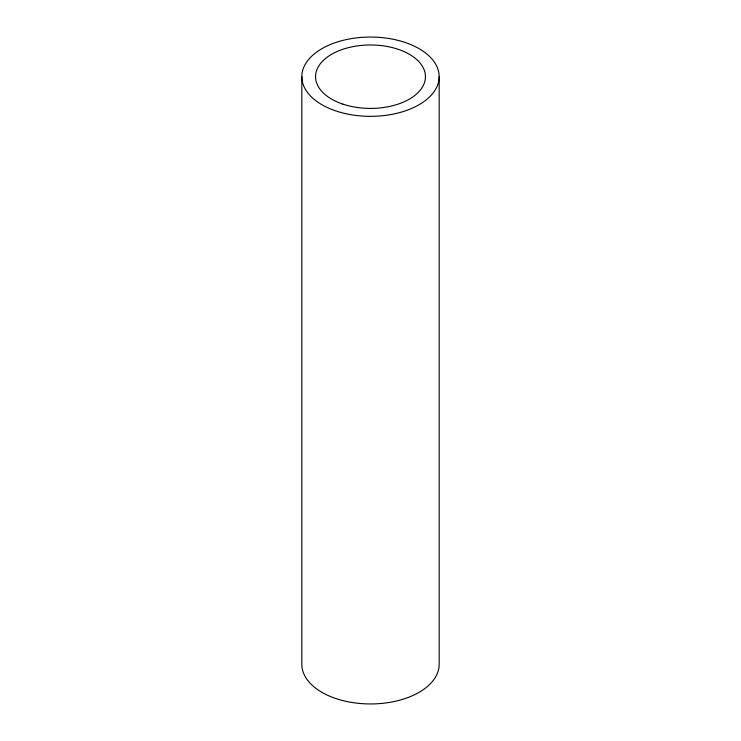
<?xml version="1.0" encoding="UTF-8"?>
<svg xmlns="http://www.w3.org/2000/svg" width="741" height="741" viewBox="0 0 741 741"><rect width="100%" height="100%" fill="white"/><g stroke="black" fill="none" stroke-linecap="round" stroke-linejoin="round"><path stroke-width="1.11" d="M439.172 76.694A68.672 39.643 0 0 1 336.164 111.03A68.672 39.643 0 0 1 336.164 42.357A68.672 39.643 0 0 1 439.172 76.694L439.172 664.307A68.672 39.643 0 0 1 370.5 703.95A68.672 39.643 0 0 1 301.828 664.307L301.828 76.694M343.027 104.166A54.936 31.715 0 0 0 425.436 76.694A54.936 31.715 0 0 0 343.027 49.23A54.936 31.715 0 0 0 343.027 104.166"/></g></svg>
